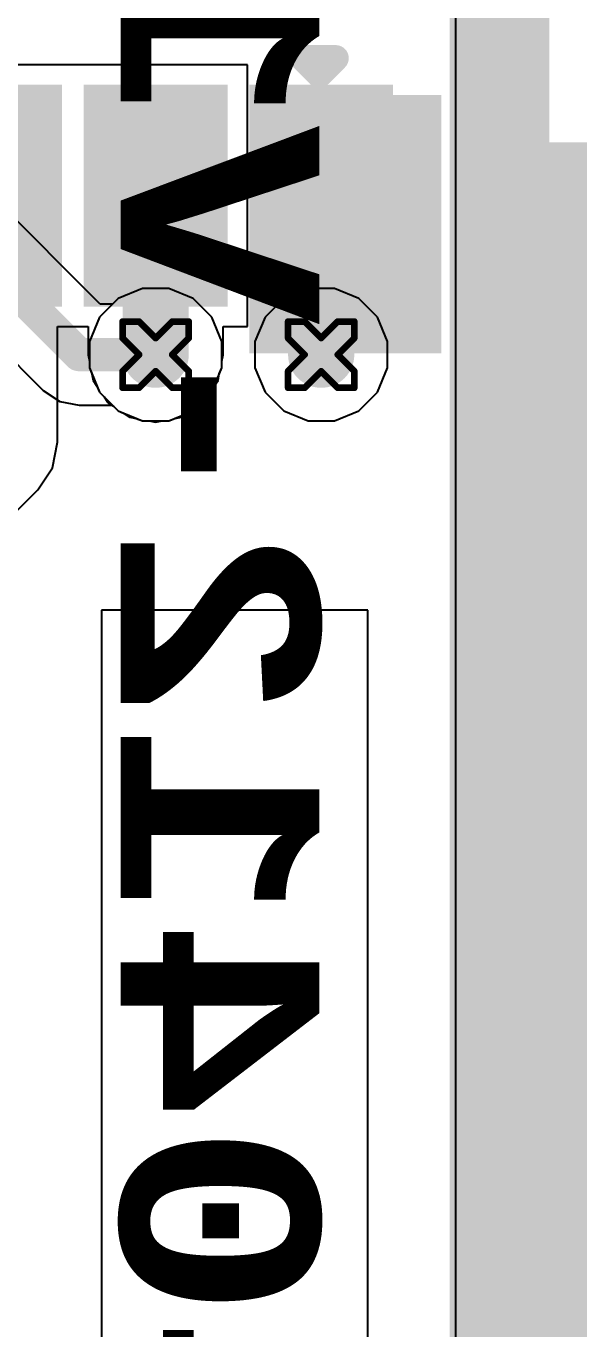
# Model space of a CAD drawing. Header units: inches. Extents: x -13 to 356, y -4 to 120.
# Drawn here: x 28.72 to 32.97, y 28.14 to 38.14 of the extents above; entities that cross this region are included whole.
import ezdxf

# ---------------------------------------------------------------- set-up
doc = ezdxf.new("R2010")
doc.units = ezdxf.units.IN
for name, color, linetype in [('Board_outline', 56, 'Continuous'), ('Bottom Layer', 5, 'Continuous'), ('Bottom Overlay', 54, 'Continuous'), ('Drill Drawing', 1, 'Continuous'), ('GND', 16, 'Continuous'), ('Keep-Out Layer', 6, 'Continuous'), ('POWER', 76, 'Continuous'), ('Top Layer', 1, 'Continuous'), ('Top Overlay', 2, 'Continuous'), ('Top Paste', 8, 'Continuous'), ('Top Solder', 216, 'Continuous'), ('Via Holes', 16, 'Continuous')]:
    doc.layers.add(name, color=color, linetype=linetype)
doc.styles.add('Courier New_Bold', font='', dxfattribs={"height": 0.2})
doc.styles.get('Courier New_Bold').set_extended_font_data('Courier New', bold=True)

# ---------------------------------------------------------------- blocks, each defined once
blk = doc.blocks.new('41_SMD_M______19')
at = {"layer": 'Keep-Out Layer'}
blk.add_hatch(color=6, dxfattribs=at).paths.add_polyline_path([(-9.0424, 10.2863), (9.0424, 10.2863), (9.0424, 16.3823), (-9.0424, 16.3823)])
at = {"layer": 'Top Layer'}
for points in [[(-9.5, 9.33), (-8, 9.33), (-8, 8.43), (-9.5, 8.43)], [(-9.5, 8.06), (-8, 8.06), (-8, 7.16), (-9.5, 7.16)], [(-9.5, 6.79), (-8, 6.79), (-8, 5.89), (-9.5, 5.89)]]:
    blk.add_hatch(color=1, dxfattribs=at).paths.add_polyline_path(points)
at = {"layer": 'Top Overlay'}
for points in [[(-9.5212, 9.3616), (-7.5412, 9.3616), (-7.5412, 9.8016), (-9.5212, 9.8016)], [(-7.9586, 8.3276), (-7.5406, 8.3276), (-7.5406, 9.4056), (-7.9586, 9.4056)]]:
    blk.add_hatch(color=2, dxfattribs=at).paths.add_polyline_path(points)
at = {"layer": 'Top Paste'}
for points in [[(-9.5, 9.33), (-8, 9.33), (-8, 8.43), (-9.5, 8.43)], [(-9.5, 8.06), (-8, 8.06), (-8, 7.16), (-9.5, 7.16)], [(-9.5, 6.79), (-8, 6.79), (-8, 5.89), (-9.5, 5.89)]]:
    blk.add_hatch(color=8, dxfattribs=at).paths.add_polyline_path(points)
at = {"layer": 'Top Solder'}
for points in [[(-9.6016, 9.4316), (-7.8984, 9.4316), (-7.8984, 8.3284), (-9.6016, 8.3284)], [(-9.6016, 8.1616), (-7.8984, 8.1616), (-7.8984, 7.0584), (-9.6016, 7.0584)], [(-9.6016, 6.8916), (-7.8984, 6.8916), (-7.8984, 5.7884), (-9.6016, 5.7884)]]:
    blk.add_hatch(color=216, dxfattribs=at).paths.add_polyline_path(points)
at = {"layer": 'Top Overlay'}
for points, const_width in [([(-9.0956, 10.244), (-9.0956, 16.434)], 0.127), ([(-9.0956, 10.244), (9.0858, 10.244)], 0.127), ([(-9.6774, 8.8646), (-9.8044, 8.9916)], 0.2), ([(-9.8044, 8.7376), (-9.8044, 8.9916)], 0.2), ([(-9.8044, 8.7376), (-9.6774, 8.8646)], 0.2)]:
    blk.add_lwpolyline(points, dxfattribs=dict(at, const_width=const_width))
for points, const_width in [([(-9.1274, 10.244, 1), (-9.0639, 10.244, 1)], 0.0635), ([(-9.1274, 10.244, 1), (-9.0639, 10.244, 1)], 0.0635), ([(-9.8544, 8.9916, 1), (-9.7544, 8.9916, 1)], 0.1), ([(-9.8544, 8.9916, 1), (-9.7544, 8.9916, 1)], 0.1), ([(-9.7274, 8.8646, 1), (-9.6274, 8.8646, 1)], 0.1), ([(-9.7274, 8.8646, 1), (-9.6274, 8.8646, 1)], 0.1), ([(-9.8544, 8.7376, 1), (-9.7544, 8.7376, 1)], 0.1), ([(-9.8544, 8.7376, 1), (-9.7544, 8.7376, 1)], 0.1)]:
    blk.add_lwpolyline(points, format="xyb", close=True, dxfattribs=dict(at, const_width=const_width))

msp = doc.modelspace()

# ---------------------------------------------------------------- hatches: boundary and pattern name
at = {"layer": 'Bottom Layer'}
h = msp.add_hatch(color=5, dxfattribs=at)
edge = h.paths.add_edge_path()
edge.add_arc((29.718, 35.6171), 0.254, 0, 360)
h = msp.add_hatch(color=5, dxfattribs=at)
edge = h.paths.add_edge_path()
edge.add_arc((30.988, 35.6171), 0.254, 0, 360)
at = {"layer": 'GND'}
h = msp.add_hatch(color=16, dxfattribs=at)
edge = h.paths.add_edge_path()
edge.add_arc((29.718, 35.6171), 0.254, 0, 360)
h = msp.add_hatch(color=16, dxfattribs=at)
edge = h.paths.add_edge_path()
edge.add_arc((30.988, 35.6171), 0.254, 0, 360)
at = {"layer": 'POWER'}
h = msp.add_hatch(color=76, dxfattribs=at)
edge = h.paths.add_edge_path()
edge.add_arc((29.718, 35.6171), 0.254, 0, 360)
h = msp.add_hatch(color=76, dxfattribs=at)
edge = h.paths.add_edge_path()
edge.add_arc((30.988, 35.6171), 0.254, 0, 360)
at = {"layer": 'Top Layer'}
h = msp.add_hatch(color=1, dxfattribs=at)
edge = h.paths.add_edge_path()
edge.add_arc((29.718, 35.6171), 0.254, 0, 360)
h = msp.add_hatch(color=1, dxfattribs=at)
edge = h.paths.add_edge_path()
edge.add_arc((30.988, 35.6171), 0.254, 0, 360)
at = {"layer": 'Via Holes'}
h = msp.add_hatch(color=7, dxfattribs=at)
edge = h.paths.add_edge_path()
edge.add_arc((29.718, 35.6171), 0.127, 0, 360)
h = msp.add_hatch(color=7, dxfattribs=at)
edge = h.paths.add_edge_path()
edge.add_arc((30.988, 35.6171), 0.127, 0, 360)

# ---------------------------------------------------------------- linework, layer by layer
at = {"layer": 'Board_outline', "const_width": 0.762}
for points in [[(32.3555, -1.8496), (32.3555, 42.8134)], [(32.3581, -1.8496), (32.3581, 42.8134)]]:
    msp.add_lwpolyline(points, dxfattribs=at)
at = {"layer": 'Bottom Layer'}
for p, q in [((32.0193, 42.8134), (32.0193, -1.8496)), ((29.2919, 36.0056), (27.2356, 38.0619)), ((29.617, 36.1251), (29.4302, 36.0478)), ((29.819, 36.1251), (29.617, 36.1251)), ((30.0058, 36.0478), (29.819, 36.1251)), ((29.388, 36.0056), (29.2919, 36.0056)), ((29.4302, 36.0478), (29.388, 36.0056)), ((30.1487, 35.9049), (30.0058, 36.0478)), ((30.226, 35.7182), (30.1487, 35.9049)), ((28.4875, 35.7113), (28.8563, 35.3424)), ((30.226, 35.5161), (30.226, 35.7182)), ((30.1487, 35.3294), (30.226, 35.5161)), ((28.8563, 35.3424), (28.9823, 35.2582)), ((30.0058, 35.1865), (30.1487, 35.3294)), ((28.9823, 35.2582), (29.131, 35.2287)), ((29.131, 35.2287), (29.388, 35.2287)), ((29.388, 35.2287), (29.4302, 35.1865)), ((29.4302, 35.1865), (29.617, 35.1091)), ((29.819, 35.1091), (30.0058, 35.1865)), ((29.617, 35.1091), (29.819, 35.1091)), ((31.3458, 33.6585), (29.3016, 33.6585)), ((29.3016, 33.6585), (29.3016, 21.9745)), ((31.3458, 21.9745), (31.3458, 33.6585))]:
    msp.add_line(p, q, dxfattribs=at)
at = {"layer": 'Bottom Layer', "const_width": 0.254}
for points in [[(26.961, 37.7872), (29.131, 35.6171)], [(29.131, 35.6171), (29.718, 35.6171)]]:
    msp.add_lwpolyline(points, dxfattribs=at)
at = {"layer": 'Bottom Layer', "const_width": 0.127}
for points in [[(29.0675, 35.6171, 1), (29.1945, 35.6171, 1)], [(29.0675, 35.6171, 1), (29.1945, 35.6171, 1)], [(29.6545, 35.6171, 1), (29.7815, 35.6171, 1)]]:
    msp.add_lwpolyline(points, format="xyb", close=True, dxfattribs=at)
at = {"layer": 'Bottom Overlay', "const_width": 0.762}
msp.add_lwpolyline([(32.3581, -1.8496), (32.3581, 42.8134)], dxfattribs=at)
at = {"layer": 'Drill Drawing', "const_width": 0.0508}
for points in [[(29.464, 35.7441), (29.464, 35.8711)], [(29.464, 35.8711), (29.591, 35.8711)], [(29.591, 35.8711), (29.718, 35.7441)], [(29.718, 35.7441), (29.845, 35.8711)], [(29.845, 35.8711), (29.972, 35.8711)], [(29.972, 35.7441), (29.972, 35.8711)], [(30.734, 35.7441), (30.734, 35.8711)], [(30.734, 35.8711), (30.861, 35.8711)], [(30.861, 35.8711), (30.988, 35.7441)], [(30.988, 35.7441), (31.115, 35.8711)], [(31.115, 35.8711), (31.242, 35.8711)], [(31.242, 35.7441), (31.242, 35.8711)], [(29.464, 35.7441), (29.591, 35.6171)], [(29.845, 35.6171), (29.972, 35.7441)], [(30.734, 35.7441), (30.861, 35.6171)], [(31.115, 35.6171), (31.242, 35.7441)], [(29.464, 35.4901), (29.591, 35.6171)], [(29.845, 35.6171), (29.972, 35.4901)], [(30.734, 35.4901), (30.861, 35.6171)], [(31.115, 35.6171), (31.242, 35.4901)], [(29.464, 35.3631), (29.464, 35.4901)], [(29.591, 35.3631), (29.718, 35.4901)], [(29.718, 35.4901), (29.845, 35.3631)], [(29.972, 35.3631), (29.972, 35.4901)], [(30.734, 35.3631), (30.734, 35.4901)], [(30.861, 35.3631), (30.988, 35.4901)], [(30.988, 35.4901), (31.115, 35.3631)], [(31.242, 35.3631), (31.242, 35.4901)], [(29.464, 35.3631), (29.591, 35.3631)], [(29.845, 35.3631), (29.972, 35.3631)], [(30.734, 35.3631), (30.861, 35.3631)], [(31.115, 35.3631), (31.242, 35.3631)]]:
    msp.add_lwpolyline(points, dxfattribs=at)
at = {"layer": 'Drill Drawing', "const_width": 0.0254}
for points in [[(29.4513, 35.8711, 1), (29.4767, 35.8711, 1)], [(29.4513, 35.8711, 1), (29.4767, 35.8711, 1)], [(29.5783, 35.8711, 1), (29.6037, 35.8711, 1)], [(29.5783, 35.8711, 1), (29.6037, 35.8711, 1)], [(29.8323, 35.8711, 1), (29.8577, 35.8711, 1)], [(29.8323, 35.8711, 1), (29.8577, 35.8711, 1)], [(29.9593, 35.8711, 1), (29.9847, 35.8711, 1)], [(29.9593, 35.8711, 1), (29.9847, 35.8711, 1)], [(30.7213, 35.8711, 1), (30.7467, 35.8711, 1)], [(30.7213, 35.8711, 1), (30.7467, 35.8711, 1)], [(30.8483, 35.8711, 1), (30.8737, 35.8711, 1)], [(30.8483, 35.8711, 1), (30.8737, 35.8711, 1)], [(31.1023, 35.8711, 1), (31.1277, 35.8711, 1)], [(31.1023, 35.8711, 1), (31.1277, 35.8711, 1)], [(31.2293, 35.8711, 1), (31.2547, 35.8711, 1)], [(31.2293, 35.8711, 1), (31.2547, 35.8711, 1)], [(29.4513, 35.7441, 1), (29.4767, 35.7441, 1)], [(29.4513, 35.7441, 1), (29.4767, 35.7441, 1)], [(29.7053, 35.7441, 1), (29.7307, 35.7441, 1)], [(29.7053, 35.7441, 1), (29.7307, 35.7441, 1)], [(29.9593, 35.7441, 1), (29.9847, 35.7441, 1)], [(29.9593, 35.7441, 1), (29.9847, 35.7441, 1)], [(30.7213, 35.7441, 1), (30.7467, 35.7441, 1)], [(30.7213, 35.7441, 1), (30.7467, 35.7441, 1)], [(30.9753, 35.7441, 1), (31.0007, 35.7441, 1)], [(30.9753, 35.7441, 1), (31.0007, 35.7441, 1)], [(31.2293, 35.7441, 1), (31.2547, 35.7441, 1)], [(31.2293, 35.7441, 1), (31.2547, 35.7441, 1)], [(29.5783, 35.6171, 1), (29.6037, 35.6171, 1)], [(29.5783, 35.6171, 1), (29.6037, 35.6171, 1)], [(29.8323, 35.6171, 1), (29.8577, 35.6171, 1)], [(29.8323, 35.6171, 1), (29.8577, 35.6171, 1)], [(30.8483, 35.6171, 1), (30.8737, 35.6171, 1)], [(30.8483, 35.6171, 1), (30.8737, 35.6171, 1)], [(31.1023, 35.6171, 1), (31.1277, 35.6171, 1)], [(31.1023, 35.6171, 1), (31.1277, 35.6171, 1)], [(29.4513, 35.4901, 1), (29.4767, 35.4901, 1)], [(29.4513, 35.4901, 1), (29.4767, 35.4901, 1)], [(29.7053, 35.4901, 1), (29.7307, 35.4901, 1)], [(29.7053, 35.4901, 1), (29.7307, 35.4901, 1)], [(29.9593, 35.4901, 1), (29.9847, 35.4901, 1)], [(29.9593, 35.4901, 1), (29.9847, 35.4901, 1)], [(30.7213, 35.4901, 1), (30.7467, 35.4901, 1)], [(30.7213, 35.4901, 1), (30.7467, 35.4901, 1)], [(30.9753, 35.4901, 1), (31.0007, 35.4901, 1)], [(30.9753, 35.4901, 1), (31.0007, 35.4901, 1)], [(31.2293, 35.4901, 1), (31.2547, 35.4901, 1)], [(31.2293, 35.4901, 1), (31.2547, 35.4901, 1)], [(29.4513, 35.3631, 1), (29.4767, 35.3631, 1)], [(29.4513, 35.3631, 1), (29.4767, 35.3631, 1)], [(29.5783, 35.3631, 1), (29.6037, 35.3631, 1)], [(29.5783, 35.3631, 1), (29.6037, 35.3631, 1)], [(29.8323, 35.3631, 1), (29.8577, 35.3631, 1)], [(29.8323, 35.3631, 1), (29.8577, 35.3631, 1)], [(29.9593, 35.3631, 1), (29.9847, 35.3631, 1)], [(29.9593, 35.3631, 1), (29.9847, 35.3631, 1)], [(30.7213, 35.3631, 1), (30.7467, 35.3631, 1)], [(30.7213, 35.3631, 1), (30.7467, 35.3631, 1)], [(30.8483, 35.3631, 1), (30.8737, 35.3631, 1)], [(30.8483, 35.3631, 1), (30.8737, 35.3631, 1)], [(31.1023, 35.3631, 1), (31.1277, 35.3631, 1)], [(31.1023, 35.3631, 1), (31.1277, 35.3631, 1)], [(31.2293, 35.3631, 1), (31.2547, 35.3631, 1)], [(31.2293, 35.3631, 1), (31.2547, 35.3631, 1)]]:
    msp.add_lwpolyline(points, format="xyb", close=True, dxfattribs=at)
at = {"layer": 'GND'}
for p, q in [((32.0193, 42.8134), (32.0193, -1.8496)), ((29.617, 36.1251), (29.4302, 36.0478)), ((29.819, 36.1251), (29.617, 36.1251)), ((30.0058, 36.0478), (29.819, 36.1251)), ((29.4302, 36.0478), (29.2873, 35.9049)), ((30.1487, 35.9049), (30.0058, 36.0478)), ((29.2873, 35.9049), (29.21, 35.7182)), ((30.226, 35.7182), (30.1487, 35.9049)), ((29.21, 35.7182), (29.21, 35.5161)), ((30.226, 35.5161), (30.226, 35.7182)), ((29.21, 35.5161), (29.2873, 35.3294)), ((30.1487, 35.3294), (30.226, 35.5161)), ((29.2873, 35.3294), (29.4302, 35.1865)), ((30.0058, 35.1865), (30.1487, 35.3294)), ((29.4302, 35.1865), (29.617, 35.1091)), ((29.819, 35.1091), (30.0058, 35.1865)), ((29.617, 35.1091), (29.819, 35.1091))]:
    msp.add_line(p, q, dxfattribs=at)
at = {"layer": 'Keep-Out Layer', "const_width": 0.1565}
msp.add_lwpolyline([(32.3581, -1.8496), (32.3581, 42.8134)], dxfattribs=at)
msp.add_lwpolyline([(32.3581, -1.8496), (32.3581, 42.8134)], dxfattribs=at)
at = {"layer": 'POWER'}
for p, q in [((32.0193, 42.8134), (32.0193, 7.8743)), ((30.887, 36.1251), (30.7002, 36.0478)), ((31.089, 36.1251), (30.887, 36.1251)), ((31.2758, 36.0478), (31.089, 36.1251)), ((30.7002, 36.0478), (30.5573, 35.9049)), ((31.4187, 35.9049), (31.2758, 36.0478)), ((30.5573, 35.9049), (30.48, 35.7182)), ((31.496, 35.7182), (31.4187, 35.9049)), ((30.48, 35.7182), (30.48, 35.5161)), ((31.496, 35.5161), (31.496, 35.7182)), ((30.48, 35.5161), (30.5573, 35.3294)), ((31.4187, 35.3294), (31.496, 35.5161)), ((30.5573, 35.3294), (30.7002, 35.1865)), ((31.2758, 35.1865), (31.4187, 35.3294)), ((30.7002, 35.1865), (30.887, 35.1091)), ((31.089, 35.1091), (31.2758, 35.1865)), ((30.887, 35.1091), (31.089, 35.1091))]:
    msp.add_line(p, q, dxfattribs=at)
at = {"layer": 'Top Layer'}
for p, q in [((32.0193, 42.8134), (32.0193, -1.8496)), ((30.422, 37.841), (20.1116, 37.841)), ((30.422, 35.833), (30.422, 37.841)), ((28.966, 34.9471), (28.966, 35.833)), ((28.966, 35.833), (29.2, 35.833)), ((29.2, 35.833), (29.2, 35.6171)), ((30.236, 35.6171), (30.236, 35.833)), ((30.236, 35.833), (30.422, 35.833)), ((29.2, 35.6171), (29.21, 35.5671)), ((30.226, 35.5671), (30.236, 35.6171)), ((29.21, 35.5671), (29.21, 35.5161)), ((29.21, 35.5161), (29.2295, 35.469)), ((30.2065, 35.469), (30.226, 35.5161)), ((30.226, 35.5161), (30.226, 35.5671)), ((29.2295, 35.469), (29.2395, 35.4189)), ((29.2395, 35.4189), (29.2678, 35.3765)), ((30.1682, 35.3765), (30.1965, 35.4189)), ((30.1965, 35.4189), (30.2065, 35.469)), ((29.2678, 35.3765), (29.2873, 35.3294)), ((29.2873, 35.3294), (29.3234, 35.2933)), ((29.3234, 35.2933), (29.3518, 35.2509)), ((30.0842, 35.2509), (30.1126, 35.2933)), ((30.1126, 35.2933), (30.1487, 35.3294)), ((30.1487, 35.3294), (30.1682, 35.3765)), ((29.3518, 35.2509), (29.3942, 35.2225)), ((29.3942, 35.2225), (29.4302, 35.1865)), ((29.4302, 35.1865), (29.4774, 35.1669)), ((29.9586, 35.1669), (30.0058, 35.1865)), ((30.0058, 35.1865), (30.0418, 35.2225)), ((30.0418, 35.2225), (30.0842, 35.2509)), ((29.4774, 35.1669), (29.5198, 35.1386)), ((29.5198, 35.1386), (29.5698, 35.1287)), ((29.5698, 35.1287), (29.617, 35.1091)), ((29.617, 35.1091), (29.668, 35.1091)), ((29.668, 35.1091), (29.718, 35.0992)), ((29.718, 35.0992), (29.768, 35.1091)), ((29.768, 35.1091), (29.819, 35.1091)), ((29.819, 35.1091), (29.8662, 35.1287)), ((29.8662, 35.1287), (29.9162, 35.1386)), ((29.9162, 35.1386), (29.9586, 35.1669)), ((28.9265, 34.7489), (28.966, 34.9471)), ((28.8142, 34.5808), (28.9265, 34.7489)), ((28.3479, 34.1145), (28.8142, 34.5808))]:
    msp.add_line(p, q, dxfattribs=at)
at = {"layer": 'Top Layer', "const_width": 0.508}
for points in [[(29.718, 35.6171), (29.718, 36.837)], [(30.988, 35.6171), (30.988, 36.837)]]:
    msp.add_lwpolyline(points, dxfattribs=at)
at = {"layer": 'Top Layer', "const_width": 0.254}
for points in [[(29.591, 36.837, 1), (29.845, 36.837, 1)], [(30.861, 36.837, 1), (31.115, 36.837, 1)], [(29.591, 35.6171, 1), (29.845, 35.6171, 1)], [(30.861, 35.6171, 1), (31.115, 35.6171, 1)]]:
    msp.add_lwpolyline(points, format="xyb", close=True, dxfattribs=at)
at = {"layer": 'Top Overlay', "const_width": 0.762}
msp.add_lwpolyline([(32.3555, -1.8496), (32.3555, 42.8134)], dxfattribs=at)

# ---------------------------------------------------------------- block references
at = {"rotation": 270}
msp.add_blockref('41_SMD_M______19', (22.108, 28.087), dxfattribs=at)

# ---------------------------------------------------------------- texts
at = {"layer": 'Bottom Layer', "style": 'Courier New_Bold', "text_generation_flag": 2}
msp.add_text('20240412-V1.2', height=1.524, rotation=270, dxfattribs=at).set_placement((29.4497, 22.1015))

doc.saveas('drawing.dxf')
